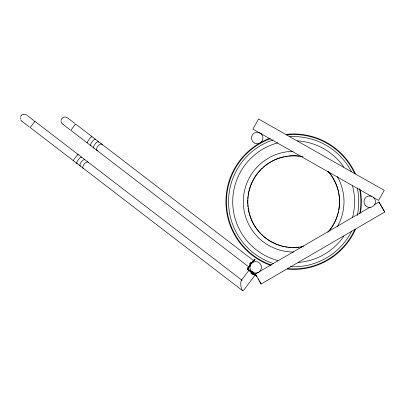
<?xml version="1.0" encoding="UTF-8"?>
<svg xmlns="http://www.w3.org/2000/svg" width="405" height="405" viewBox="0 0 405 405"><rect width="100%" height="100%" fill="white"/><g stroke="black" fill="none" stroke-linecap="round" stroke-linejoin="round"><path stroke-width="0.61" d="M248.862 270.449L241.269 280.346C240.175 283.662 240.722 287.788 242.635 290.704L243.38 290.608L255.039 275.187M242.635 290.704L30.193 127.524L34.936 121.353L242.013 280.25M248.635 266.799L70.779 130.319L73.806 126.365L75.598 124.036L253.459 260.516M249.829 264.992L251.804 262.425M250.123 265.953L250.482 265.488M252.669 262.642L255.059 259.524L254.527 259.119L247.344 268.48L247.875 268.89L250.077 266.014L249.551 265.609M247.728 269.578L248.138 269.052M248.204 269.943L248.614 269.416M248.964 270.525L249.369 269.998M249.951 271.284L250.356 270.753M250.528 271.725L250.933 271.193M251.368 273.507L251.809 272.935M252.204 274.15L252.644 273.572M254.143 274.499L254.548 273.972M254.72 274.939L255.125 274.413M255.707 275.699L256.112 275.167L248.057 268.991L247.652 269.522L256.937 276.645M34.602 121.763L34.936 121.353M259.463 271.72L259.706 271.446M21.035 115.673L21.764 114.944L23.657 114.159M260.293 142.813L259.681 143.137M241.269 280.346L241.618 280.113M374.579 204.571L378.933 202.034L384.75 212.023L261.129 283.996L255.312 274.008L258.036 272.418M259.671 271.471L370.221 207.107M257.347 272.823L258.198 272.545M258.673 132.369L261.235 133.822M252.928 272.347L253.56 272.671M260 133.123L252.867 129.073L258.572 119.019L384.249 190.355L378.543 200.409L373.056 197.291M261.098 133.746L371.405 196.359M254.472 259.195L254.998 259.6M254.102 259.671L254.634 260.076M253.525 260.43L254.051 260.835M68.465 118.569L74.829 123.449M252.766 261.417L253.297 261.822M252.325 261.989L252.852 262.399M251.434 262.855L250.862 262.415L249.581 264.085L250.153 264.526M250.538 262.835L251.115 263.275M249.9 263.665L250.472 264.111M249.105 266.181L249.637 266.591M63.646 124.846L70.009 129.732M248.351 267.168L248.878 267.578M247.769 267.928L248.3 268.333M252.928 271.942L253.378 272.287M252.857 271.958L253.272 272.271M252.669 271.958L253.55 272.631M252.558 271.942L253.424 272.606M252.411 271.897L253.479 272.722M247.404 268.404L247.931 268.809M251.059 272.114L253.631 274.084M250.958 272.246L253.525 274.22M27.262 115.466L34.136 120.741M22.953 122.138L29.317 127.023M384.75 212.023L378.933 202.034M255.312 274.008L256.856 276.458M258.324 278.949L259.073 280.245M259.767 281.455L261.129 283.996M22.822 121.87A3.959 3.959 0 0 1 20.68 119.728M20.412 118.726A3.959 3.959 0 0 1 20.412 117.693M20.68 116.696A3.959 3.959 0 0 1 21.197 115.8M23.824 114.286A3.959 3.959 0 0 1 26.75 115.071M63.514 124.578A3.959 3.959 0 0 1 61.104 121.439M61.104 120.406A3.959 3.959 0 0 1 68.172 118.513M355.479 229.362A67.736 67.736 0 0 1 287.342 269.128M270.702 265.412A67.736 67.736 0 0 1 259.246 143.34M260.329 142.712A67.736 67.736 0 0 1 269.507 138.399M286.077 134.374A67.736 67.736 0 0 1 355.479 174.008M360.318 189.702A67.736 67.736 0 0 1 360.43 213.045M343.81 236.287A60.932 60.932 0 0 1 298.541 262.42M277.886 260.542A60.932 60.932 0 0 1 277.886 142.828M297.316 140.864A60.932 60.932 0 0 1 343.81 167.083M352.507 185.915A60.932 60.932 0 0 1 352.507 217.455M337.254 176.514A50.347 50.347 0 0 1 337.254 226.861M293.655 252.031A50.347 50.347 0 0 1 243.309 201.994A50.347 50.347 0 0 1 293.033 151.343M338.646 211.132A45.973 45.973 0 0 1 338.221 212.979M338.059 213.582A45.973 45.973 0 0 1 333.776 224.127M333.467 224.674A45.973 45.973 0 0 1 328.313 231.888M301.857 246.918A45.973 45.973 0 0 1 299.968 247.222M298.708 247.379A45.973 45.973 0 0 1 291.767 247.617M290.501 247.551A45.973 45.973 0 0 1 288.603 247.379M287.337 247.222A45.973 45.973 0 0 1 285.454 246.918M284.209 246.675A45.973 45.973 0 0 1 282.361 246.25M281.753 246.093A45.973 45.973 0 0 1 271.213 241.81M270.667 241.501A45.973 45.973 0 0 1 263.452 236.348M262.506 235.502A45.973 45.973 0 0 1 261.595 234.632M260.704 233.746A45.973 45.973 0 0 1 253.839 224.674M253.53 224.127A45.973 45.973 0 0 1 249.247 213.582M249.09 212.979A45.973 45.973 0 0 1 248.118 208.003M247.961 206.737A45.973 45.973 0 0 1 247.789 204.839M247.718 203.573A45.973 45.973 0 0 1 247.718 199.797M247.789 198.531A45.973 45.973 0 0 1 247.961 196.633M248.118 195.367A45.973 45.973 0 0 1 249.09 190.396M249.247 189.788A45.973 45.973 0 0 1 253.53 179.243M253.839 178.701A45.973 45.973 0 0 1 260.704 169.624M261.595 168.738A45.973 45.973 0 0 1 262.506 167.873M263.452 167.027A45.973 45.973 0 0 1 270.667 161.873M271.213 161.56A45.973 45.973 0 0 1 281.753 157.282M282.361 157.12A45.973 45.973 0 0 1 284.209 156.694M285.454 156.452A45.973 45.973 0 0 1 287.337 156.148M288.603 155.991A45.973 45.973 0 0 1 298.708 155.991M299.968 156.148A45.973 45.973 0 0 1 301.857 156.452M328.313 171.482A45.973 45.973 0 0 1 333.467 178.701M333.776 179.243A45.973 45.973 0 0 1 338.059 189.788M338.221 190.396A45.973 45.973 0 0 1 338.646 192.238M338.889 193.484A45.973 45.973 0 0 1 338.889 209.886M327.772 171.118A45.811 45.811 0 0 1 327.772 232.252M303.684 246.382A45.811 45.811 0 0 1 247.845 201.999A45.811 45.811 0 0 1 303.067 156.851M354.704 229.706A67.174 67.174 0 0 1 287.393 268.571M271.482 265.098A67.174 67.174 0 0 1 270.297 138.702M286.765 134.865A67.174 67.174 0 0 1 354.441 173.092M359.534 188.563A67.174 67.174 0 0 1 359.767 213.572M351.535 231.483A65.104 65.104 0 0 1 290.517 266.713M273.795 263.685A65.104 65.104 0 0 1 273.193 139.882M289.889 136.693A65.104 65.104 0 0 1 351.535 171.887M357.276 187.885A65.104 65.104 0 0 1 357.276 215.485M87.176 142.737A3.964 0.38 -52.5 0 1 89.444 139.001A3.964 0.38 -52.5 0 1 91.667 137.037M91.095 145.243A3.964 0.856 -52.5 0 1 91.849 142.155A3.964 0.856 -52.5 0 1 95.347 139.36M94.102 148.053A3.964 1.321 -52.5 0 1 95.433 143.598A3.964 1.321 -52.5 0 1 98.774 142.489M97.954 150.508A3.964 1.767 -52.5 0 1 96.714 148.443A3.964 1.767 -52.5 0 1 99.817 144.403A3.964 1.767 -52.5 0 1 102.131 145.066M73.432 160.709A3.964 0.339 -52.5 0 1 75.74 157.003A3.964 0.339 -52.5 0 1 77.912 154.999M77.32 163.19A3.964 0.856 -52.5 0 1 78.079 160.102A3.964 0.856 -52.5 0 1 81.577 157.307M80.828 165.878A3.964 1.321 -52.5 0 1 81.035 162.37A3.964 1.321 -52.5 0 1 84.989 159.929M83.602 168.51A3.964 1.767 -52.5 0 1 84.164 164.116A3.964 1.767 -52.5 0 1 88.26 162.435M251.389 272.616L250.948 273.188L252.619 274.468L253.059 273.896L251.389 272.616M365.604 205.77A5.781 5.781 0 0 0 375.273 203.183A5.781 5.781 0 0 0 368.196 196.101A5.781 5.781 0 0 0 365.604 205.77M254.32 142.965A5.781 5.781 0 0 0 262.987 137.958A5.781 5.781 0 0 0 254.32 132.951A5.781 5.781 0 0 0 254.32 142.965M252.436 272.099A5.781 5.781 0 0 0 261.463 267.771A5.781 5.781 0 0 0 253.201 262.116A5.781 5.781 0 0 0 252.436 272.099"/></g></svg>
